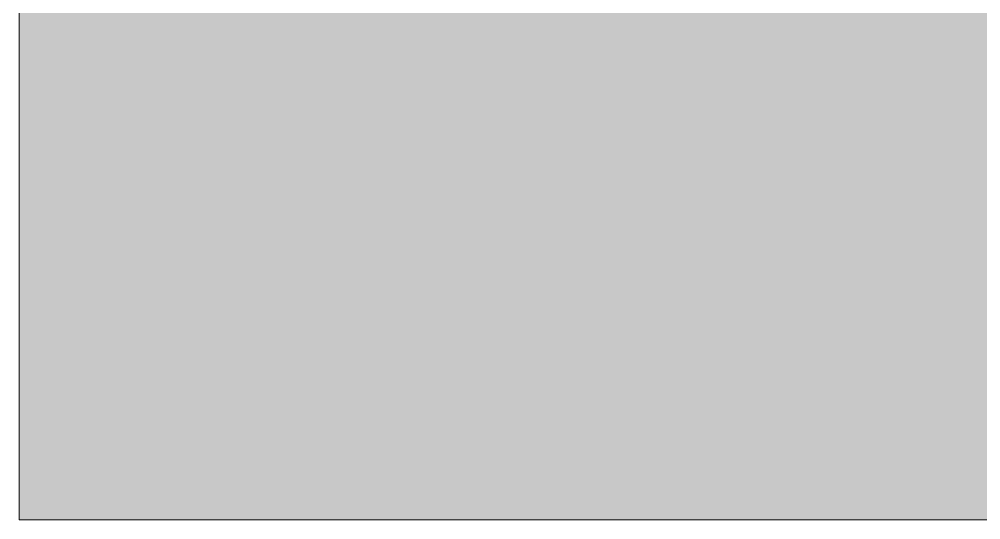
# Model space of a CAD drawing. Header units: metres. Extents: x -111189 to -108577, y -72951 to -72647.
# Drawn here: x -108990.04 to -108984.59, y -72951.18 to -72948.35 of the extents above; entities that cross this region are included whole.
import ezdxf

# ---------------------------------------------------------------- set-up
doc = ezdxf.new("R2010")
doc.units = ezdxf.units.M
doc.header["$MEASUREMENT"] = 0
doc.layers.add('00 - DESENHO 2D', color=7, linetype='Continuous')

msp = doc.modelspace()

# ---------------------------------------------------------------- hatches: boundary and pattern name
at = {"layer": '00 - DESENHO 2D', "linetype": 'Continuous', "lineweight": 13}
msp.add_hatch(color=251, dxfattribs=at).paths.add_polyline_path([(-108990.043, -72951.1828), (-108990.043, -72946.007), (-108989.5706, -72946.007), (-108989.5706, -72948.2073), (-108989.4012, -72948.2073), (-108989.3655, -72948.2073), (-108989.3655, -72947.7573), (-108974.6405, -72947.7573), (-108974.6405, -72946.0009), (-108973.4405, -72946.0009), (-108973.4405, -72945.8771), (-108972.9879, -72945.9382), (-108972.0943, -72946.0009), (-108970.8451, -72946.1468), (-108969.8147, -72946.3338), (-108969.8149, -72946.9988), (-108969.6155, -72946.9988), (-108969.6148, -72946.3701), (-108969.0383, -72946.4129), (-108967.2304, -72946.5471), (-108967.2289, -72949.8267), (-108969.4256, -72949.8273), (-108969.615, -72951.1828)])

# ---------------------------------------------------------------- linework, layer by layer
at = {"layer": '00 - DESENHO 2D', "color": 7, "linetype": 'Continuous', "lineweight": 20, "flags": 128}
msp.add_lwpolyline([(-108990.043, -72951.1828), (-108990.043, -72946.007), (-108989.5706, -72946.007), (-108989.5706, -72948.2073), (-108989.4012, -72948.2073), (-108989.3655, -72948.2073), (-108989.3655, -72947.7573), (-108974.6405, -72947.7573), (-108974.6405, -72946.0009), (-108973.4405, -72946.0009), (-108973.4405, -72945.8771), (-108972.9879, -72945.9382), (-108972.0943, -72946.0009), (-108970.8451, -72946.1468), (-108969.8147, -72946.3338), (-108969.8149, -72946.9988), (-108969.6155, -72946.9988), (-108969.6148, -72946.3701), (-108969.0383, -72946.4129), (-108967.2304, -72946.5471), (-108967.2289, -72949.8267), (-108969.4256, -72949.8273), (-108969.615, -72951.1828)], close=True, dxfattribs=at)

doc.saveas('drawing.dxf')
